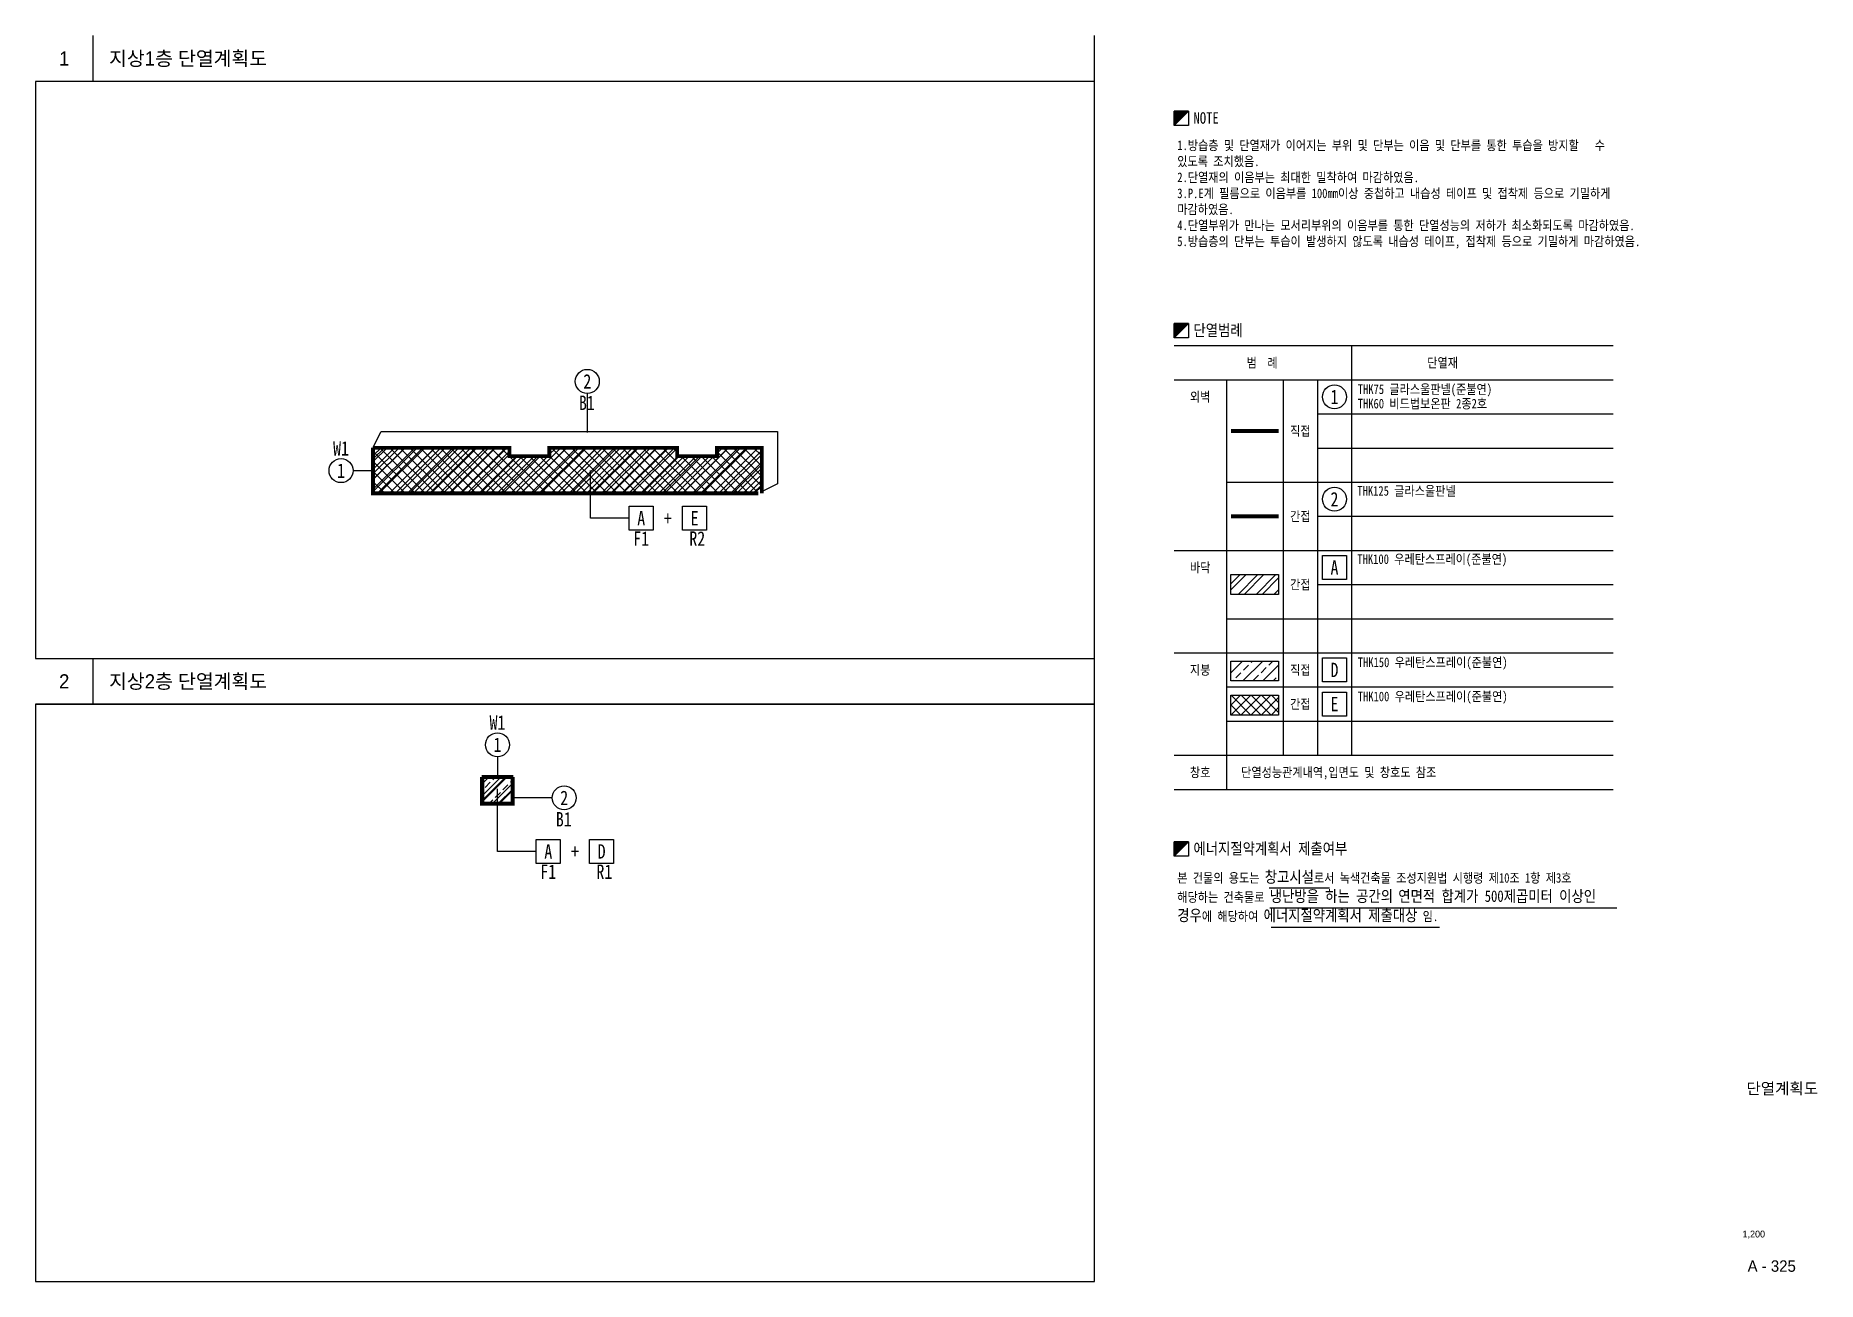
# Model space of a CAD drawing. Header units: millimetres. Extents: x 915988 to 1383599, y 2120390 to 2447390.
import ezdxf
from ezdxf.enums import TextEntityAlignment as Align

# ---------------------------------------------------------------- set-up
doc = ezdxf.new("R2010")
doc.units = ezdxf.units.MM
doc.linetypes.add('DASHDOTX2', pattern=[2, 1, -0.5, 0, -0.5])
doc.linetypes.add('PHANTOM2', pattern=[31.75, 15.875, -3.175, 3.175, -3.175, 3.175, -3.175])
for name, color, linetype in [('4A.TEC FORM-TEXT', 3, 'Continuous'), ('4A.TEC TEXT', 7, 'Continuous'), ('4A.TEC TEXT 2', 3, 'Continuous'), ('A-DIM', 7, 'Continuous'), ('A-HAT', 8, 'Continuous'), ('A-SYM', 7, 'Continuous'), ('A-TEXT', 3, 'Continuous')]:
    doc.layers.add(name, color=color, linetype=linetype)
doc.layers.add('DEFPOINT', color=135, linetype='Continuous', plot=False)
doc.styles.add('#TL_Dotum', font='', dxfattribs={"width": 0.85})
doc.styles.add('나눔고딕', font='')
doc.styles.add('돋움', font='')
doc.styles.get('#TL_Dotum').set_extended_font_data('DotumChe')
doc.styles.get('나눔고딕').set_extended_font_data('Dotum')
doc.styles.get('돋움').set_extended_font_data('Dotum')

# ---------------------------------------------------------------- blocks, each defined once
blk = doc.blocks.new('Sym_11note')
at = {"layer": 'A-SYM'}
blk.add_hatch(color=256, dxfattribs=at).paths.add_polyline_path([(0, 3.75), (0, 0), (1.875, 1.875), (3.75, 3.75)])
blk.add_line((0, 0), (3.75, 3.75), dxfattribs=at)
for points in [[(3.75, 0), (0, 0), (0, 3.75), (3.75, 3.75)], [(0, 3.75), (0, 0), (1.875, 1.875), (3.75, 3.75), (0, 3.75)]]:
    blk.add_lwpolyline(points, close=True, dxfattribs=at)

msp = doc.modelspace()

# ---------------------------------------------------------------- hatches: boundary and pattern name
at = {"layer": 'A-HAT', "linetype": 'Continuous'}
h = msp.add_hatch(dxfattribs=at)
h.set_pattern_fill('ANSI37', color=9, scale=15000, style=0)
h.set_pattern_definition([(45, (1229649.2, 2259030), (-1325.825, 1325.825), []), (135, (1229649.2, 2259030), (-1325.825, -1325.825), [])])
edge = h.paths.add_edge_path()
edge.add_line((1004679, 2327427), (1004679, 2339127))
edge.add_line((1004679, 2339127), (1040354, 2339127))
edge.add_line((1040354, 2339127), (1040354, 2337002))
edge.add_line((1040354, 2337002), (1044304, 2337002))
edge.add_line((1050804, 2337002), (1050804, 2339127))
edge.add_line((1050804, 2339127), (1084354, 2339127))
edge.add_line((1084354, 2339127), (1084354, 2337002))
edge.add_line((1084354, 2337002), (1094914, 2337002))
edge.add_line((1094914, 2337002), (1094914, 2339127))
edge.add_line((1094914, 2339127), (1106479, 2339127))
edge.add_line((1106369, 2339127), (1106369, 2327427))
edge.add_line((1106369, 2327427), (1004679, 2327427))
at = {"layer": 'A-HAT'}
h = msp.add_hatch(dxfattribs=at)
h.set_pattern_fill('ANSI32', color=160, scale=350, angle=180, style=0)
h.set_pattern_definition([(225, (1191619, 2546185.8), (2357.317, -2357.317), []), (225, (1190047.5, 2546185.8), (2357.317, -2357.317), [])])
edge = h.paths.add_edge_path()
edge.add_line((1004679, 2327427), (1004679, 2339127))
edge.add_line((1004679, 2339127), (1040354, 2339127))
edge.add_line((1040354, 2339127), (1040354, 2337002))
edge.add_line((1040354, 2337002), (1044304, 2337002))
edge.add_line((1050804, 2337002), (1050804, 2339127))
edge.add_line((1050804, 2339127), (1084354, 2339127))
edge.add_line((1084354, 2339127), (1084354, 2337002))
edge.add_line((1084354, 2337002), (1094914, 2337002))
edge.add_line((1094914, 2337002), (1094914, 2339127))
edge.add_line((1094914, 2339127), (1106479, 2339127))
edge.add_line((1106369, 2339127), (1106369, 2327427))
edge.add_line((1106369, 2327427), (1004679, 2327427))
h = msp.add_hatch(dxfattribs=at)
h.set_pattern_fill('ANSI32', color=160, scale=350, angle=180, style=0)
h.set_pattern_definition([(225, (1191619, 2556185.8), (2357.317, -2357.317), []), (225, (1190047.5, 2556185.8), (2357.317, -2357.317), [])])
h.paths.add_polyline_path([(1229649, 2305909), (1242210, 2305909), (1242210, 2300679), (1229649, 2300679)])
at = {"layer": 'A-HAT', "linetype": 'Continuous'}
h = msp.add_hatch(dxfattribs=at)
h.set_pattern_fill('ANSI33', color=9, scale=15000, style=0)
h.set_pattern_definition([(45, (7702339.8, 22477777), (-2651.6504, 2651.6504), []), (45, (7704991.5, 22477777), (-2651.6504, 2651.6504), [1875, -937.5])])
h.paths.add_polyline_path([(1229649, 2283220), (1242210, 2283220), (1242210, 2277990), (1229649, 2277990)])
h = msp.add_hatch(dxfattribs=at)
h.set_pattern_fill('ANSI37', color=9, scale=15000, style=0)
h.set_pattern_definition([(45, (1229649.2, 2269030), (-1325.83, 1325.83), []), (135, (1229649.2, 2269030), (-1325.83, -1325.83), [])])
h.paths.add_polyline_path([(1229649, 2274260), (1242210, 2274260), (1242210, 2269030), (1229649, 2269030)])
at = {"layer": 'A-HAT'}
h = msp.add_hatch(dxfattribs=at)
h.set_pattern_fill('ANSI32', color=160, scale=350, angle=180, style=0)
h.set_pattern_definition([(225, (783515.2, 2543534.8), (2357.317, -2357.317), []), (225, (781943.7, 2543534.8), (2357.317, -2357.317), [])])
h.paths.add_polyline_path([(1033179, 2252752), (1041204, 2252752), (1041204, 2245827), (1033179, 2245827)])
at = {"layer": 'A-HAT', "linetype": 'Continuous'}
h = msp.add_hatch(dxfattribs=at)
h.set_pattern_fill('ANSI33', color=9, scale=15000, style=0)
h.set_pattern_definition([(45, (7405232.5, 22561046.5), (-2651.6504, 2651.6504), []), (45, (7407884, 22561046.5), (-2651.6504, 2651.6504), [1875, -937.5])])
h.paths.add_polyline_path([(1033179, 2252752), (1041204, 2252752), (1041204, 2245827), (1033179, 2245827)])

# ---------------------------------------------------------------- linework, layer by layer
for p, q in [((1193913, 2120390), (1193913, 2447390)), ((915988, 2283890), (1193913, 2283890))]:
    msp.add_line(p, q)
for points in [[(1193913, 2435390), (915988, 2435390), (915988, 2283890), (1193913, 2283890)], [(1193913, 2435390), (915988, 2435390), (915988, 2283890), (1193913, 2283890)], [(1193913, 2271890), (915988, 2271890), (915988, 2120390), (1193913, 2120390)]]:
    msp.add_lwpolyline(points, close=True)
at = {"layer": '4A.TEC TEXT'}
for p, q in [((930988, 2447390), (930988, 2435390)), ((930988, 2283890), (930988, 2271890)), ((915988, 2271890), (1193913, 2271890))]:
    msp.add_line(p, q, dxfattribs=at)
at = {"layer": 'A-DIM'}
for p, q in [((1214754, 2366014), (1330039, 2366014)), ((1261346, 2366014), (1261346, 2258494)), ((1214754, 2357054), (1330039, 2357054)), ((1228493, 2357054), (1228493, 2249534)), ((1243426, 2357054), (1243426, 2258494)), ((1252386, 2357054), (1252386, 2258494)), ((1252386, 2348094), (1330039, 2348094)), ((1252386, 2339134), (1330039, 2339134)), ((1228493, 2330174), (1330039, 2330174)), ((1252386, 2321214), (1330039, 2321214)), ((1214754, 2312254), (1330039, 2312254)), ((1252386, 2303294), (1330039, 2303294)), ((1228493, 2294334), (1330039, 2294334)), ((1214754, 2285374), (1330039, 2285374)), ((1228493, 2285374), (1330039, 2285374)), ((1228493, 2276414), (1330039, 2276414)), ((1228493, 2267454), (1330039, 2267454)), ((1214754, 2258494), (1330039, 2258494)), ((1214754, 2249534), (1330039, 2249534))]:
    msp.add_line(p, q, dxfattribs=at)
for points in [[(1229649, 2305909), (1242210, 2305909), (1242210, 2300679), (1229649, 2300679)], [(1229649, 2283220), (1242210, 2283220), (1242210, 2277990), (1229649, 2277990)], [(1229649, 2274260), (1242210, 2274260), (1242210, 2269030), (1229649, 2269030)]]:
    msp.add_lwpolyline(points, close=True, dxfattribs=at)
at = {"layer": 'A-SYM', "color": 50, "linetype": 'DASHDOTX2', "ltscale": 1000, "const_width": 1050}
msp.add_lwpolyline([(1229687, 2343614), (1242231, 2343614)], dxfattribs=at)
at = {"layer": 'A-SYM', "color": 50, "linetype": 'DASHDOTX2', "ltscale": 1000, "const_width": 1050, "elevation": 35003}
for points in [[(1105679, 2327202), (1004554, 2327202), (1004554, 2339202)], [(1041329, 2252752), (1033054, 2252752)]]:
    msp.add_lwpolyline(points, dxfattribs=at)
at = {"layer": 'A-SYM', "color": 10, "linetype": 'PHANTOM2', "ltscale": 150, "elevation": 35003}
for points, const_width in [([(1106579, 2327262), (1106579, 2339202), (1094804, 2339202), (1094804, 2337002), (1084354, 2337002), (1084354, 2339202), (1050804, 2339202), (1050804, 2337002), (1040354, 2337002), (1040354, 2339202), (1004554, 2339202)], 1000), ([(1033179, 2252752), (1033179, 2245800), (1041204, 2245800), (1041204, 2252752)], 1050)]:
    msp.add_lwpolyline(points, dxfattribs=dict(at, const_width=const_width))
at = {"layer": 'A-SYM', "color": 10, "linetype": 'PHANTOM2', "ltscale": 150, "const_width": 1050}
msp.add_lwpolyline([(1229687, 2321214), (1242231, 2321214)], dxfattribs=at)
at = {"layer": 'A-TEXT', "color": 7}
for p, q in [((999285, 2333202, 35003), (1004554, 2333202, 35003)), ((1037192, 2258096, 35003), (1037192, 2252827, 35003))]:
    msp.add_line(p, q, dxfattribs=at)
at = {"layer": 'A-TEXT', "color": 2}
for p, q in [((1239695, 2223693), (1255596, 2223693)), ((1239916, 2218443), (1330943, 2218443)), ((1240224, 2213390), (1284440, 2213390))]:
    msp.add_line(p, q, dxfattribs=at)
at = {"layer": 'A-TEXT', "color": 7, "elevation": 35003}
for points in [[(1060774, 2353480), (1060774, 2343252)], [(1004579, 2339327), (1006642, 2343452), (1110679, 2343452), (1110679, 2329727), (1106679, 2327727)], [(1071773, 2320707), (1061579, 2320707), (1061579, 2333277)], [(1047385, 2233257), (1037192, 2233257), (1037192, 2249641)], [(1051558, 2247314), (1041329, 2247314)]]:
    msp.add_lwpolyline(points, dxfattribs=at)
for points in [[(1078073, 2317557), (1071773, 2317557), (1071773, 2323857), (1078073, 2323857)], [(1092073, 2317557), (1085773, 2317557), (1085773, 2323857), (1092073, 2323857)], [(1053685, 2230107), (1047385, 2230107), (1047385, 2236407), (1053685, 2236407)], [(1067685, 2230107), (1061385, 2230107), (1061385, 2236407), (1067685, 2236407)]]:
    msp.add_lwpolyline(points, close=True, dxfattribs=at)
at = {"layer": 'A-TEXT', "color": 7}
for points in [[(1260016, 2304624), (1253716, 2304624), (1253716, 2310924), (1260016, 2310924)], [(1260016, 2277744), (1253716, 2277744), (1253716, 2284044), (1260016, 2284044)], [(1260016, 2268784), (1253716, 2268784), (1253716, 2275084), (1260016, 2275084)]]:
    msp.add_lwpolyline(points, close=True, dxfattribs=at)
for centre in [(1060774, 2356630, 35003), (1256866, 2352574), (996135, 2333202, 35003), (1256866, 2325694), (1037192, 2261246, 35003), (1054708, 2247314, 35003)]:
    msp.add_circle(centre, 3150, dxfattribs=at)

# ---------------------------------------------------------------- block references
at = {"layer": 'A-SYM'}
for p, xscale, yscale, zscale in [((1214754, 2423798), 1008, 1008, 1008), ((1214754, 2368078), 1008, 1008, 1008), ((1214754, 2232009), 1008.000000000043, 1008.000000000043, 1008.000000000043)]:
    msp.add_blockref('Sym_11note', p, dxfattribs=dict(at, xscale=xscale, yscale=yscale, zscale=zscale))

# ---------------------------------------------------------------- texts
at = {"layer": '4A.TEC FORM-TEXT', "style": '돋움'}
msp.add_text('A - 325', height=3000, dxfattribs=at).set_placement((1371621, 2122909), align=Align.CENTER)
at = {"layer": '4A.TEC TEXT 2', "color": 3, "style": '나눔고딕'}
for s, p in [('1', (923488, 2441390)), ('2', (923488, 2277890))]:
    msp.add_text(s, height=3726, dxfattribs=at).set_placement(p, align=Align.MIDDLE_CENTER)
for s, p in [('지상1층 단열계획도', (935266, 2441390)), ('지상2층 단열계획도', (935266, 2277890))]:
    msp.add_text(s, height=3726, dxfattribs=at).set_placement(p, align=Align.MIDDLE_LEFT)
at = {"layer": '4A.TEC TEXT 2', "style": '나눔고딕'}
for s, height, p in [('단열계획도', 3000, (1374392, 2169512)), ('1,200', 1800, (1366917, 2131909))]:
    msp.add_text(s, height=height, dxfattribs=at).set_placement(p, align=Align.CENTER)
at = {"layer": 'A-TEXT', "style": '#TL_Dotum', "width": 0.85}
for s, p in [('NOTE', (1219864, 2425779)), ('단열범례', (1219864, 2370058)), ('에너지절약계획서 제출여부', (1219864, 2233990))]:
    msp.add_text(s, height=3024, dxfattribs=at).set_placement(p, align=Align.MIDDLE_LEFT)
for s, p in [('범  례', (1237871, 2361534)), ('단열재', (1285239, 2361534)), ('외벽', (1221623, 2352594)), ('직접', (1247906, 2343614)), ('간접', (1247906, 2321214)), ('바닥', (1221623, 2307774)), ('간접', (1247906, 2303294)), ('지붕', (1221623, 2280894)), ('직접', (1247906, 2280894)), ('간접', (1247906, 2271934)), ('창호', (1221623, 2254014)), ('단열성능관계내역,입면도 및 창호도 참조', (1257981, 2254028))]:
    msp.add_text(s, height=2520, dxfattribs=at).set_placement(p, align=Align.MIDDLE_CENTER)
at = {"layer": 'A-TEXT', "color": 3, "style": '#TL_Dotum', "width": 0.85}
for s, p in [('2', (1060774, 2356630, 35003)), ('1', (1256866, 2352574)), ('1', (996135, 2333202, 35003)), ('2', (1256866, 2325694)), ('A', (1074923, 2320707, 35003)), ('+', (1081923, 2320707, 35003)), ('E', (1088923, 2320707, 35003)), ('A', (1256866, 2307774)), ('D', (1256866, 2280894)), ('E', (1256866, 2271934)), ('1', (1037192, 2261246, 35003)), ('2', (1054708, 2247314, 35003)), ('A', (1050535, 2233257, 35003)), ('+', (1057535, 2233257, 35003)), ('D', (1064535, 2233257, 35003))]:
    msp.add_text(s, height=3780, dxfattribs=at).set_placement(p, align=Align.MIDDLE_CENTER)
at = {"layer": 'A-TEXT', "color": 6, "style": '#TL_Dotum', "width": 0.85}
for s, p in [('THK75 글라스울판넬(준불연)', (1262962, 2354574)), ('THK60 비드법보온판 2종2호', (1262962, 2350798)), ('THK125 글라스울판넬', (1262855, 2327896)), ('THK100 우레탄스프레이(준불연)', (1262855, 2309976)), ('THK150 우레탄스프레이(준불연)', (1262962, 2282894)), ('THK100 우레탄스프레이(준불연)', (1262962, 2273934))]:
    msp.add_text(s, height=2520, dxfattribs=at).set_placement(p, align=Align.MIDDLE_LEFT)
at = {"layer": 'A-TEXT', "char_height": 2520, "attachment_point": 1, "style": '#TL_Dotum'}
for s, insert, width in [('1.방습층 및 단열재가 이어지는 부위 및 단부는 이음 및 단부를 통한 투습을 방지할   수 있도록 조치했음.\\P2.단열재의 이음부는 최대한 밀착하여 마감하였음.\\P3.P.E계 필름으로 이음부를 100mm이상 중첩하고 내습성 테이프 및 접착제 등으로 기밀하게 마감하였음.\\P4.단열부위가 만나는 모서리부위의 이음부를 통한 단열성능의 저하가 최소화되도록 마감하였음.\\P5.방습층의 단부는 투습이 발생하지 않도록 내습성 테이프, 접착제 등으로 기밀하게 마감하였음.', (1215604, 2419858), 116064.86), ('본 건물의 용도는 {\\H1.2x;\\C2;창고시설}로서 녹색건축물 조성지원법 시행령 제10조 1항 제3호 \\P해당하는 건축물로 {\\H1.2x;\\C2;냉난방을 하는 공간의} {\\H1.2x;\\C2;연면적 합계가 500제곱미터 이상인 \\P경우}에 해당하여 {\\H1.2x;\\C2;에너지절약계획서 제출대상} 임.', (1215604, 2228069), 123856.65)]:
    msp.add_mtext(s, dxfattribs=dict(at, insert=insert, width=width))
at = {"layer": 'DEFPOINT', "style": '#TL_Dotum', "width": 0.85}
for s, p in [('B1', (1060657, 2351007, 35003)), ('W1', (996135, 2339039, 35003)), ('F1', (1074923, 2315375, 35003)), ('R2', (1089636, 2315375, 35003)), ('W1', (1037192, 2267083, 35003)), ('B1', (1054590, 2241691, 35003)), ('F1', (1050535, 2227925, 35003)), ('R1', (1065248, 2227925, 35003))]:
    msp.add_text(s, height=3780, dxfattribs=at).set_placement(p, align=Align.MIDDLE_CENTER)

doc.saveas('drawing.dxf')
